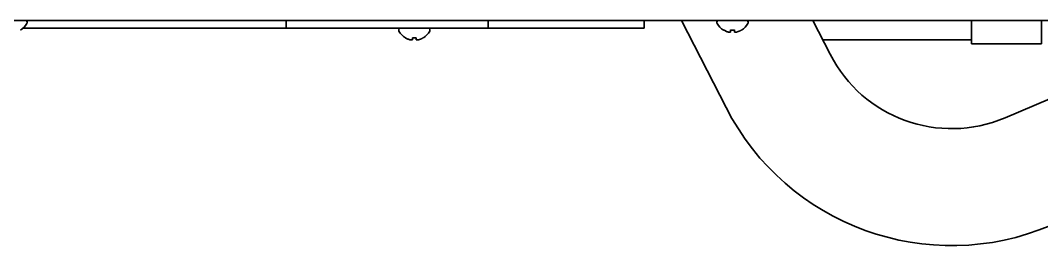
# Model space of a CAD drawing. Header units: inches. Extents: x 885 to 6823, y 710 to 5493.
# Drawn here: x 1517.1 to 1779.1, y 2246.1 to 2303.9 of the extents above; entities that cross this region are included whole.
import ezdxf

# ---------------------------------------------------------------- set-up
doc = ezdxf.new("R2010")
doc.units = ezdxf.units.IN
doc.layers.add('1', color=7, linetype='Continuous', true_color=0xffffff)

msp = doc.modelspace()

# ---------------------------------------------------------------- linework, layer by layer
at = {"layer": '1', "color": 7, "linetype": 'Continuous', "lineweight": 35}
for p, q in [((1794.84, 2303.86), (1138.64, 2303.86)), ((1794.84, 2303.86), (1138.64, 2303.86)), ((1518.84, 2303.26), (1518.84, 2303.46)), ((1585.3, 2303.86), (1585.3, 2301.86)), ((1637.14, 2303.86), (1637.14, 2301.86)), ((1677.14, 2303.86), (1677.14, 2301.86)), ((1686.77, 2303.86), (1698.19, 2281.51)), ((1695.84, 2303.46), (1695.84, 2303.26)), ((1703.84, 2303.26), (1703.84, 2303.46)), ((1724.9, 2295.17), (1720.46, 2303.86)), ((1761.14, 2299.86), (1761.14, 2303.86)), ((1779.14, 2299.86), (1779.14, 2303.86)), ((1517.79, 2301.86), (1577.3, 2301.86)), ((1577.3, 2301.86), (1585.3, 2301.86)), ((1585.3, 2301.86), (1588.3, 2301.86)), ((1588.3, 2301.86), (1634.14, 2301.86)), ((1614.22, 2301.46), (1614.22, 2301.26)), ((1622.22, 2301.26), (1622.22, 2301.46)), ((1634.14, 2301.86), (1637.14, 2301.86)), ((1637.14, 2301.86), (1645.14, 2301.86)), ((1645.14, 2301.86), (1674.14, 2301.86)), ((1674.14, 2301.86), (1677.14, 2301.86)), ((1697.54, 2301.38), (1697.54, 2301.41)), ((1702.14, 2301.41), (1702.14, 2301.38)), ((1615.92, 2299.38), (1615.92, 2299.41)), ((1620.52, 2299.41), (1620.52, 2299.38)), ((1725.14, 2298.86), (1761.14, 2298.86)), ((1761.14, 2297.86), (1761.14, 2299.86)), ((1761.14, 2297.86), (1779.14, 2297.86)), ((1779.14, 2297.86), (1779.14, 2299.86)), ((1795.94, 2290.01), (1769.76, 2278.88))]:
    msp.add_line(p, q, dxfattribs=at)
for centre, radius, start, end in [((1514.64, 2305.48), 4.8, 301.5837, 329.6988), ((1518.44, 2303.46), 0.4, 0, 90), ((1518.44, 2303.26), 0.4, 329.6988, 0), ((1696.24, 2303.46), 0.4, 90, 180), ((1696.24, 2303.26), 0.4, 180, 210.3012), ((1700.04, 2305.48), 4.8, 210.3012, 238.4186), ((1699.64, 2305.48), 4.8, 301.5837, 329.6988), ((1703.44, 2303.46), 0.4, 0, 90), ((1703.44, 2303.26), 0.4, 329.6988, 0), ((1614.62, 2301.46), 0.4, 90, 180), ((1614.62, 2301.26), 0.4, 180, 210.3012), ((1618.42, 2303.48), 4.8, 210.3012, 238.4186), ((1618.02, 2303.48), 4.8, 301.5837, 329.6988), ((1621.82, 2301.46), 0.4, 0, 90), ((1621.82, 2301.26), 0.4, 329.6988, 0), ((1699.84, 2305.16), 3.78, 262.3959, 269.9965), ((1699.84, 2305.16), 3.78, 270.0035, 277.6041), ((1618.22, 2303.16), 3.78, 262.3959, 269.9965), ((1618.22, 2303.16), 3.78, 270.0035, 277.6041), ((1756.07, 2311.09), 35, 207.0721, 293.0255), ((1756.07, 2311.09), 65, 207.0721, 293.0255)]:
    msp.add_arc(centre, radius, start, end, dxfattribs=at)
for points in [[(1697.54, 2301.41), (1697.74, 2301.29), (1697.95, 2301.18), (1698.28, 2301.04), (1698.39, 2301), (1698.61, 2300.92), (1698.72, 2300.89), (1698.84, 2300.86)], [(1700.34, 2301.41), (1700.34, 2301.29), (1700.34, 2301.18), (1700.34, 2301.04), (1700.34, 2301), (1700.34, 2300.92), (1700.34, 2300.89), (1700.34, 2300.86)], [(1615.92, 2299.41), (1616.12, 2299.29), (1616.33, 2299.18), (1616.66, 2299.04), (1616.77, 2299), (1616.99, 2298.92), (1617.1, 2298.89), (1617.22, 2298.86)], [(1618.72, 2299.41), (1618.72, 2299.29), (1618.72, 2299.18), (1618.72, 2299.04), (1618.72, 2299), (1618.72, 2298.92), (1618.72, 2298.89), (1618.72, 2298.86)]]:
    msp.add_open_spline(points, degree=3, knots=[0, 0, 0, 0, 0.5, 0.5, 0.75, 0.75, 1, 1, 1, 1], dxfattribs=at)
for points in [[(1698.84, 2300.86), (1698.86, 2300.86), (1698.92, 2300.85), (1698.99, 2300.85), (1699.06, 2300.84), (1699.13, 2300.84), (1699.2, 2300.85), (1699.27, 2300.85), (1699.32, 2300.86), (1699.34, 2300.86)], [(1699.34, 2300.86), (1699.34, 2300.87), (1699.34, 2300.9), (1699.34, 2300.95), (1699.34, 2301.01), (1699.34, 2301.07), (1699.34, 2301.14), (1699.34, 2301.21), (1699.34, 2301.3), (1699.34, 2301.37), (1699.34, 2301.41)], [(1700.34, 2300.86), (1700.36, 2300.86), (1700.41, 2300.85), (1700.48, 2300.85), (1700.55, 2300.84), (1700.62, 2300.84), (1700.7, 2300.85), (1700.77, 2300.85), (1700.81, 2300.86), (1700.84, 2300.86)], [(1700.84, 2300.86), (1700.89, 2300.87), (1701, 2300.9), (1701.16, 2300.95), (1701.32, 2301.01), (1701.48, 2301.07), (1701.63, 2301.14), (1701.79, 2301.21), (1701.95, 2301.3), (1702.07, 2301.37), (1702.14, 2301.41)], [(1617.22, 2298.86), (1617.24, 2298.86), (1617.3, 2298.85), (1617.37, 2298.85), (1617.44, 2298.84), (1617.51, 2298.84), (1617.58, 2298.85), (1617.65, 2298.85), (1617.7, 2298.86), (1617.72, 2298.86)], [(1617.72, 2298.86), (1617.72, 2298.87), (1617.72, 2298.9), (1617.72, 2298.95), (1617.72, 2299.01), (1617.72, 2299.07), (1617.72, 2299.14), (1617.72, 2299.21), (1617.72, 2299.3), (1617.72, 2299.37), (1617.72, 2299.41)], [(1618.72, 2298.86), (1618.74, 2298.86), (1618.79, 2298.85), (1618.86, 2298.85), (1618.93, 2298.84), (1619, 2298.84), (1619.08, 2298.85), (1619.15, 2298.85), (1619.19, 2298.86), (1619.22, 2298.86)], [(1619.22, 2298.86), (1619.27, 2298.87), (1619.38, 2298.9), (1619.54, 2298.95), (1619.7, 2299.01), (1619.86, 2299.07), (1620.01, 2299.14), (1620.17, 2299.21), (1620.33, 2299.3), (1620.45, 2299.37), (1620.52, 2299.41)], [(1722.97, 2298.88), (1723.69, 2298.87), (1724.41, 2298.86), (1725.14, 2298.86)]]:
    msp.add_open_spline(points, degree=3, dxfattribs=at)

doc.saveas('drawing.dxf')
